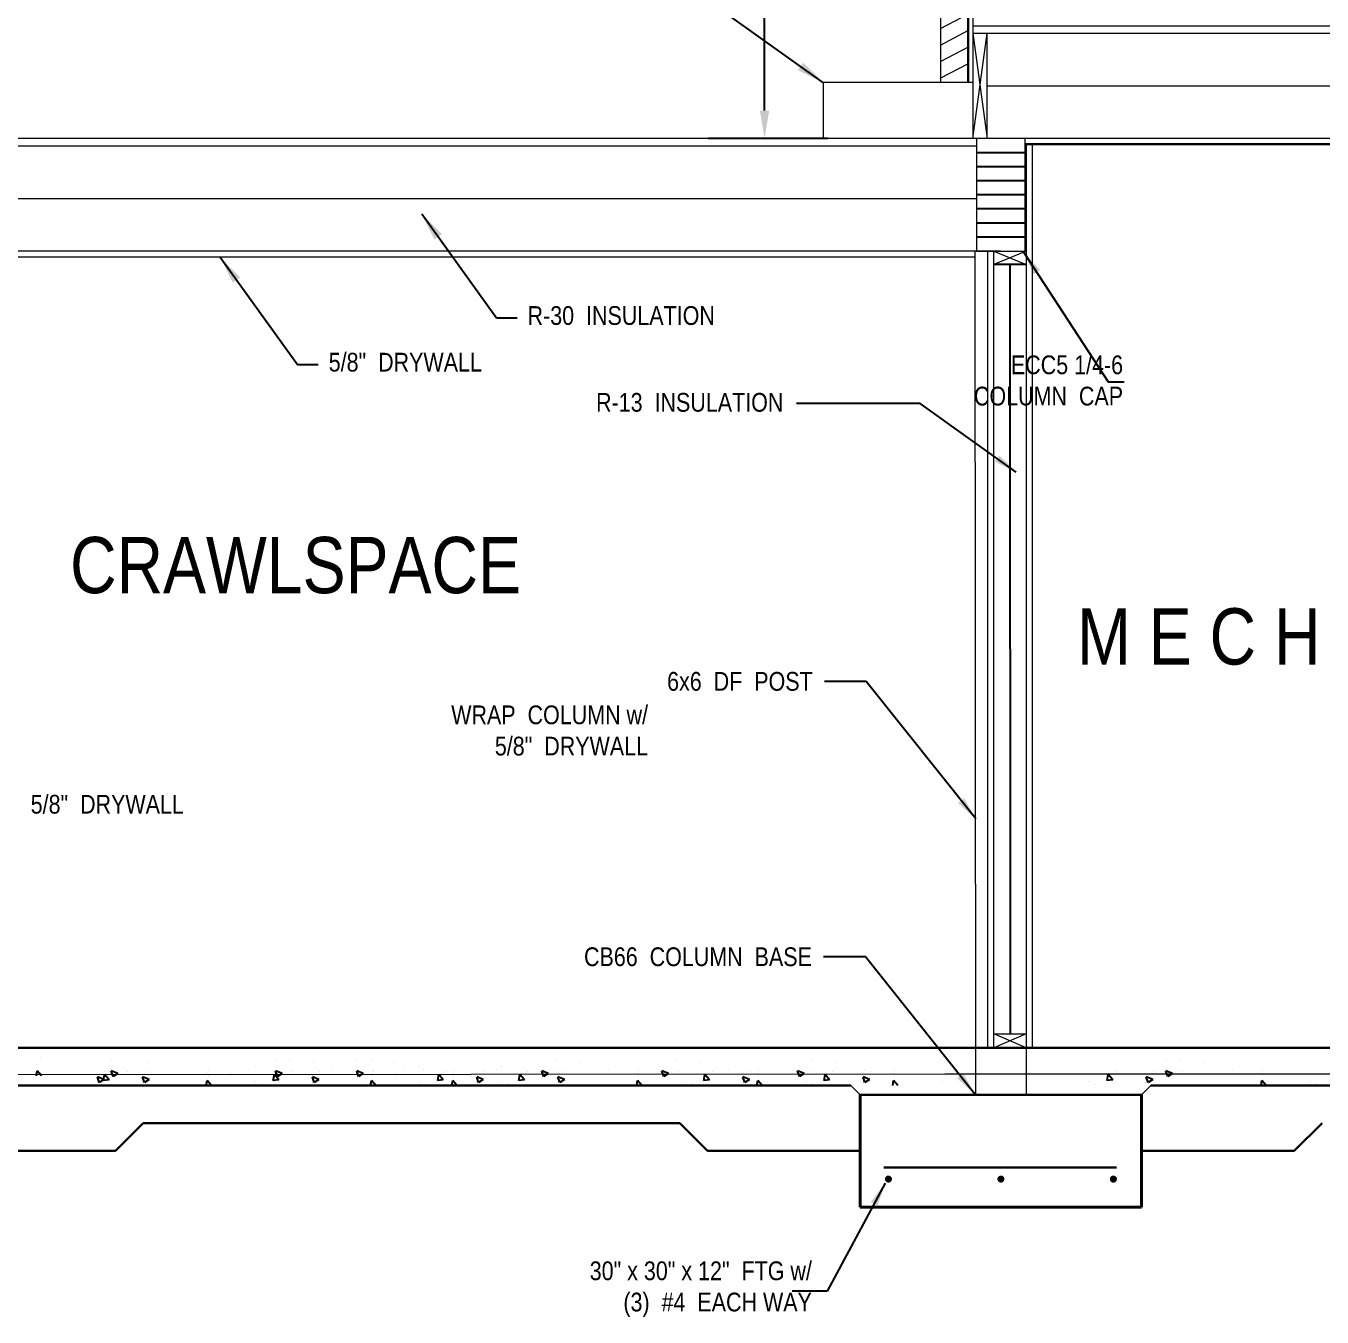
# Model space of a CAD drawing. Extents: x 1662 to 3024, y -14186 to -10515.
# Drawn here: x 2289.6 to 2427.9, y -14153.8 to -14016 of the extents above; entities that cross this region are included whole.
import ezdxf

# ---------------------------------------------------------------- set-up
doc = ezdxf.new("R2010")
doc.units = 0
doc.header["$LTSCALE"] = 50
doc.header["$MEASUREMENT"] = 0
for name, color, linetype in [('CONCRETE', 7, 'CONTINUOUS'), ('FINFRAMING', 4, 'CONTINUOUS'), ('FLOOR_FRAMING', 3, 'CONTINUOUS'), ('INSULATION', 30, 'CONTINUOUS'), ('ROOF_FRAMING', 7, 'CONTINUOUS'), ('TEXT', 250, 'CONTINUOUS'), ('WALL_FRAMING', 2, 'CONTINUOUS')]:
    doc.layers.add(name, color=color, linetype=linetype)
doc.layers.add('FOUNDATION', color=7, linetype='CONTINUOUS', lineweight=40)
doc.layers.add('FOUNDATION TEXT', color=7, linetype='CONTINUOUS', lineweight=9)
doc.styles.add('ARCHENT', font='technical.ttf', dxfattribs={"height": 2})
doc.linetypes.add('BATTING', pattern='A,0.0001,-0.1,[134,ltypeshp.shx,S=0.1,R=0,X=-0.1,Y=0],-0.2,[134,ltypeshp.shx,S=0.1,R=180,X=0.1,Y=0],-0.1', length=0.4001)
doc.dimstyles.new('ARCHENTLTD', dxfattribs={"dimtxt": 2, "dimasz": 3, "dimexe": 6, "dimexo": 3, "dimgap": 2, "dimtad": 0, "dimdec": 3, "dimzin": 1, "dimdsep": 46, "dimlunit": 4, "dimtxsty": 'ARCHENT', "dimcen": 2, "dimadec": 0, "dimazin": 0, "dimtfac": 1, "dimtdec": 3, "dimtofl": 0, "dimtmove": 0, "dimatfit": 3, "dimfxl": 1, "dimfrac": 2, "dimtolj": 1, "dimtzin": 0, "dimarcsym": 0})

# ---------------------------------------------------------------- blocks, each defined once
blk = doc.blocks.new('*D176')
at = {"layer": 'CONCRETE', "color": 0, "lineweight": -2, "ltscale": 0.25}
for p, q in [((2375.16, -13986.07), (2362.39, -13986.07)), ((2368.39, -13989.07), (2368.39, -14001.89)), ((2368.39, -14025.07), (2368.39, -14012.25)), ((2375.16, -14028.07), (2362.39, -14028.07))]:
    blk.add_line(p, q, dxfattribs=at)
at = {"layer": 'CONCRETE', "color": 0, "lineweight": 9, "ltscale": 0.25}
for points in [[(2367.89, -13989.07), (2368.89, -13989.07), (2368.39, -13986.07)], [(2367.89, -14025.07), (2368.89, -14025.07), (2368.39, -14028.07)]]:
    blk.add_solid(points, dxfattribs=at)
at = {"layer": 'CONCRETE', "color": 0, "lineweight": 9, "ltscale": 0.25, "insert": (2368.39, -14007.07), "char_height": 2, "attachment_point": 5, "rotation": 90, "style": 'ARCHENT'}
blk.add_mtext('\\A1;3\'-6"', dxfattribs=at)

msp = doc.modelspace()

# ---------------------------------------------------------------- linework, layer by layer
at = {"layer": 'CONCRETE', "color": 7, "linetype": 'Continuous', "lineweight": 30, "ltscale": 0.125}
for p, q in [((2503.8234, -14028.6953), (2396.1506, -14028.6649)), ((2399.6108, -14125.0481), (2274.5259, -14125.0481)), ((2507.2759, -14125.0481), (2399.6108, -14125.0481))]:
    msp.add_line(p, q, dxfattribs=at)
at = {"layer": 'CONCRETE', "color": 7, "linetype": 'Continuous', "lineweight": 20, "ltscale": 0.125}
for p, q in [((2392.2138, -14125.0481), (2392.2138, -14040.0703)), ((2392.8388, -14123.5481), (2392.8388, -14040.0703)), ((2392.8388, -14125.0481), (2392.8388, -14123.5882)), ((2387.6108, -14127.8642), (2285.2166, -14127.9197)), ((2505.0455, -14127.8642), (2387.6108, -14127.8642))]:
    msp.add_line(p, q, dxfattribs=at)
at = {"layer": 'CONCRETE', "color": 7, "linetype": 'Continuous', "lineweight": 9, "ltscale": 0.125}
for p, q in [((2392.8388, -14040.0703), (2396.3172, -14041.5082)), ((2396.2919, -14040.0703), (2392.8388, -14041.5082))]:
    msp.add_line(p, q, dxfattribs=at)
at = {"layer": 'CONCRETE', "color": 7, "linetype": 'Continuous', "ltscale": 1.5}
msp.add_line((2396.3172, -14041.5082), (2392.8388, -14041.5082), dxfattribs=at)
at = {"layer": 'CONCRETE', "lineweight": 20, "ltscale": 1.5}
for p, q in [((2396.2913, -14125.0481), (2392.8388, -14123.5481)), ((2392.8388, -14123.5481), (2396.2913, -14123.5481)), ((2396.2913, -14123.5481), (2392.8388, -14125.0481))]:
    msp.add_line(p, q, dxfattribs=at)
at = {"layer": 'CONCRETE', "color": 7, "linetype": 'Continuous', "ltscale": 3}
for p, q in [((2290.7472, -14126.7835), (2290.7472, -14126.7835)), ((2290.8989, -14126.4654), (2290.8989, -14126.4654)), ((2291.1559, -14126.0754), (2291.1559, -14126.0754)), ((2298.688, -14126.4392), (2298.688, -14126.4392)), ((2300.2062, -14126.3044), (2300.2062, -14126.3044)), ((2302.7096, -14126.634), (2302.7096, -14126.634)), ((2316.2227, -14126.4392), (2316.2227, -14126.4392)), ((2317.7409, -14126.3044), (2317.7409, -14126.3044)), ((2320.2443, -14126.634), (2320.2443, -14126.634)), ((2324.8848, -14126.4392), (2324.8848, -14126.4392)), ((2326.403, -14126.3044), (2326.403, -14126.3044)), ((2328.9064, -14126.634), (2328.9064, -14126.634)), ((2344.6152, -14126.4392), (2344.6152, -14126.4392)), ((2346.1334, -14126.3044), (2346.1334, -14126.3044)), ((2348.6368, -14126.634), (2348.6368, -14126.634)), ((2357.4479, -14126.4392), (2357.4479, -14126.4392)), ((2358.9661, -14126.3044), (2358.9661, -14126.3044)), ((2361.4695, -14126.634), (2361.4695, -14126.634)), ((2371.9284, -14126.4392), (2371.9284, -14126.4392)), ((2373.4466, -14126.3044), (2373.4466, -14126.3044)), ((2375.95, -14126.634), (2375.95, -14126.634)), ((2411.2287, -14126.4392), (2411.2287, -14126.4392)), ((2412.7469, -14126.3044), (2412.7469, -14126.3044)), ((2415.2503, -14126.634), (2415.2503, -14126.634)), ((2290.6991, -14128.0481), (2290.7976, -14127.5141)), ((2291.2456, -14128.0481), (2290.7975, -14127.5141)), ((2290.8999, -14127.0133), (2290.8999, -14127.0133)), ((2291.1387, -14127.6535), (2291.1387, -14127.6535)), ((2291.8418, -14127.9202), (2291.8418, -14127.9202)), ((2297.9054, -14128.4149), (2297.2052, -14128.1461)), ((2297.4081, -14128.7504), (2297.2054, -14128.1461)), ((2297.4713, -14127.9068), (2297.4713, -14127.9068)), ((2297.8546, -14128.5134), (2297.9702, -14127.8866)), ((2298.4522, -14128.4611), (2297.9701, -14127.8866)), ((2297.9897, -14127.5353), (2297.9897, -14127.5353)), ((2299.3846, -14127.7729), (2298.6845, -14127.5041)), ((2298.8873, -14128.1085), (2298.6846, -14127.5042)), ((2298.7626, -14127.5769), (2298.7626, -14127.5769)), ((2299.3846, -14127.7729), (2298.8872, -14128.1084)), ((2299.2885, -14127.3514), (2299.2885, -14127.3514)), ((2300.4263, -14127.5302), (2300.4263, -14127.5302)), ((2302.7177, -14128.4149), (2302.0176, -14128.1461)), ((2302.2204, -14128.7504), (2302.0177, -14128.1461)), ((2302.2837, -14127.9068), (2302.2837, -14127.9068)), ((2302.802, -14127.5353), (2302.802, -14127.5353)), ((2303.7391, -14127.0794), (2303.7391, -14127.0794)), ((2304.1008, -14127.3514), (2304.1008, -14127.3514)), ((2305.7645, -14127.3047), (2305.7645, -14127.3047)), ((2308.8734, -14127.7835), (2308.8734, -14127.7835)), ((2309.0251, -14127.4654), (2309.0251, -14127.4654)), ((2309.0261, -14128.0133), (2309.0261, -14128.0133)), ((2311.5506, -14127.8025), (2311.5506, -14127.8025)), ((2314.0944, -14127.0754), (2314.0944, -14127.0754)), ((2315.9808, -14128.5134), (2316.0964, -14127.8866)), ((2316.5784, -14128.4611), (2316.0963, -14127.8866)), ((2316.9193, -14127.7729), (2316.2192, -14127.5041)), ((2316.422, -14128.1085), (2316.2193, -14127.5042)), ((2316.9193, -14127.7729), (2316.4219, -14128.1084)), ((2316.8888, -14127.5769), (2316.8888, -14127.5769)), ((2317.961, -14127.5302), (2317.961, -14127.5302)), ((2320.844, -14128.4149), (2320.1438, -14128.1461)), ((2320.3467, -14128.7504), (2320.1439, -14128.1461)), ((2320.4099, -14127.9068), (2320.4099, -14127.9068)), ((2320.9283, -14127.5353), (2320.9283, -14127.5353)), ((2321.2738, -14127.0794), (2321.2738, -14127.0794)), ((2322.227, -14127.3514), (2322.227, -14127.3514)), ((2323.2992, -14127.3047), (2323.2992, -14127.3047)), ((2325.5815, -14127.7729), (2324.8813, -14127.5041)), ((2325.0842, -14128.1085), (2324.8814, -14127.5042)), ((2325.5815, -14127.7729), (2325.0841, -14128.1084)), ((2326.4081, -14127.7835), (2326.4081, -14127.7835)), ((2326.5598, -14127.4654), (2326.5598, -14127.4654)), ((2326.5608, -14128.0133), (2326.5608, -14128.0133)), ((2326.6231, -14127.5302), (2326.6231, -14127.5302)), ((2329.0853, -14127.8025), (2329.0853, -14127.8025)), ((2329.9359, -14127.0794), (2329.9359, -14127.0794)), ((2331.6291, -14127.0754), (2331.6291, -14127.0754)), ((2331.9614, -14127.3047), (2331.9614, -14127.3047)), ((2333.5155, -14128.5134), (2333.6311, -14127.8866)), ((2334.1131, -14128.4611), (2333.631, -14127.8866)), ((2334.4235, -14127.5769), (2334.4235, -14127.5769)), ((2335.0703, -14127.7835), (2335.0703, -14127.7835)), ((2335.2219, -14127.4654), (2335.2219, -14127.4654)), ((2335.223, -14128.0133), (2335.223, -14128.0133)), ((2338.3787, -14128.4149), (2337.6785, -14128.1461)), ((2337.8814, -14128.7504), (2337.6786, -14128.1461)), ((2337.7474, -14127.8025), (2337.7474, -14127.8025)), ((2337.9446, -14127.9068), (2337.9446, -14127.9068)), ((2338.463, -14127.5353), (2338.463, -14127.5353)), ((2339.7617, -14127.3514), (2339.7617, -14127.3514)), ((2340.2912, -14127.0754), (2340.2912, -14127.0754)), ((2342.1776, -14128.5134), (2342.2933, -14127.8866)), ((2342.7752, -14128.4611), (2342.2932, -14127.8866)), ((2343.0856, -14127.5769), (2343.0856, -14127.5769)), ((2345.3118, -14127.7729), (2344.6116, -14127.5041)), ((2344.8145, -14128.1085), (2344.6117, -14127.5042)), ((2345.3118, -14127.7729), (2344.8144, -14128.1084)), ((2347.0408, -14128.4149), (2346.3406, -14128.1461)), ((2346.5435, -14128.7504), (2346.3407, -14128.1461)), ((2346.3535, -14127.5302), (2346.3535, -14127.5302)), ((2346.6067, -14127.9068), (2346.6067, -14127.9068)), ((2347.1251, -14127.5353), (2347.1251, -14127.5353)), ((2348.4239, -14127.3514), (2348.4239, -14127.3514)), ((2349.6662, -14127.0794), (2349.6662, -14127.0794)), ((2351.6917, -14127.3047), (2351.6917, -14127.3047)), ((2354.8006, -14127.7835), (2354.8006, -14127.7835)), ((2354.9523, -14127.4654), (2354.9523, -14127.4654)), ((2354.9533, -14128.0133), (2354.9533, -14128.0133)), ((2358.1446, -14127.7729), (2357.4444, -14127.5041)), ((2357.6473, -14128.1085), (2357.4445, -14127.5042)), ((2357.4777, -14127.8025), (2357.4777, -14127.8025)), ((2358.1446, -14127.7729), (2357.6472, -14128.1084)), ((2359.1862, -14127.5302), (2359.1862, -14127.5302)), ((2360.0216, -14127.0754), (2360.0216, -14127.0754)), ((2361.908, -14128.5134), (2362.0236, -14127.8866)), ((2362.5056, -14128.4611), (2362.0235, -14127.8866)), ((2362.499, -14127.0794), (2362.499, -14127.0794)), ((2362.816, -14127.5769), (2362.816, -14127.5769)), ((2364.5245, -14127.3047), (2364.5245, -14127.3047)), ((2366.7711, -14128.4149), (2366.071, -14128.1461)), ((2366.2738, -14128.7504), (2366.0711, -14128.1461)), ((2366.3371, -14127.9068), (2366.3371, -14127.9068)), ((2366.8554, -14127.5353), (2366.8554, -14127.5353)), ((2367.6334, -14127.7835), (2367.6334, -14127.7835)), ((2367.785, -14127.4654), (2367.785, -14127.4654)), ((2367.7861, -14128.0133), (2367.7861, -14128.0133)), ((2368.1542, -14127.3514), (2368.1542, -14127.3514)), ((2370.3105, -14127.8025), (2370.3105, -14127.8025)), ((2372.6251, -14127.7729), (2371.9249, -14127.5041)), ((2372.1278, -14128.1085), (2371.925, -14127.5042)), ((2372.6251, -14127.7729), (2372.1276, -14128.1084)), ((2372.8543, -14127.0754), (2372.8543, -14127.0754)), ((2373.6667, -14127.5302), (2373.6667, -14127.5302)), ((2374.7407, -14128.5134), (2374.8564, -14127.8866)), ((2375.3383, -14128.4611), (2374.8563, -14127.8866)), ((2375.6487, -14127.5769), (2375.6487, -14127.5769)), ((2376.9795, -14127.0794), (2376.9795, -14127.0794)), ((2379.6039, -14128.4149), (2378.9037, -14128.1461)), ((2379.1066, -14128.7504), (2378.9038, -14128.1461)), ((2379.0049, -14127.3047), (2379.0049, -14127.3047)), ((2379.1698, -14127.9068), (2379.1698, -14127.9068)), ((2379.6882, -14127.5353), (2379.6882, -14127.5353)), ((2380.987, -14127.3514), (2380.987, -14127.3514)), ((2382.1138, -14127.7835), (2382.1138, -14127.7835)), ((2382.2655, -14127.4654), (2382.2655, -14127.4654)), ((2382.2665, -14128.0133), (2382.2665, -14128.0133)), ((2384.791, -14127.8025), (2384.791, -14127.8025)), ((2387.3348, -14127.0754), (2387.3348, -14127.0754)), ((2400.5111, -14127.8025), (2400.5111, -14127.8025)), ((2403.0549, -14127.0754), (2403.0549, -14127.0754)), ((2404.9413, -14128.5134), (2405.057, -14127.8866)), ((2405.539, -14128.4611), (2405.0569, -14127.8866)), ((2405.8493, -14127.5769), (2405.8493, -14127.5769)), ((2409.8045, -14128.4149), (2409.1043, -14128.1461)), ((2409.3072, -14128.7504), (2409.1044, -14128.1461)), ((2409.3704, -14127.9068), (2409.3704, -14127.9068)), ((2409.8888, -14127.5353), (2409.8888, -14127.5353)), ((2411.1876, -14127.3514), (2411.1876, -14127.3514)), ((2411.9254, -14127.7729), (2411.2252, -14127.5041)), ((2411.4281, -14128.1085), (2411.2253, -14127.5042)), ((2411.9254, -14127.7729), (2411.4279, -14128.1084)), ((2412.967, -14127.5302), (2412.967, -14127.5302)), ((2416.2798, -14127.0794), (2416.2798, -14127.0794)), ((2418.3052, -14127.3047), (2418.3052, -14127.3047)), ((2421.4141, -14127.7835), (2421.4141, -14127.7835)), ((2421.5658, -14127.4654), (2421.5658, -14127.4654)), ((2421.5668, -14128.0133), (2421.5668, -14128.0133)), ((2424.0913, -14127.8025), (2424.0913, -14127.8025)), ((2426.6351, -14127.0754), (2426.6351, -14127.0754)), ((2297.18, -14128.6946), (2297.18, -14128.6946)), ((2297.9054, -14128.4149), (2297.408, -14128.7504)), ((2298.4522, -14128.4611), (2297.8545, -14128.5134)), ((2301.9923, -14128.6946), (2301.9923, -14128.6946)), ((2302.7177, -14128.4149), (2302.2203, -14128.7504)), ((2308.8253, -14129.0481), (2308.9238, -14128.5141)), ((2309.3718, -14129.0481), (2308.9237, -14128.5141)), ((2314.0772, -14128.6535), (2314.0772, -14128.6535)), ((2314.7803, -14128.9202), (2314.7803, -14128.9202)), ((2316.5784, -14128.4611), (2315.9807, -14128.5134)), ((2320.1185, -14128.6946), (2320.1185, -14128.6946)), ((2320.844, -14128.4149), (2320.3465, -14128.7504)), ((2326.36, -14129.0481), (2326.4585, -14128.5141)), ((2326.9065, -14129.0481), (2326.4584, -14128.5141)), ((2331.6119, -14128.6535), (2331.6119, -14128.6535)), ((2332.315, -14128.9202), (2332.315, -14128.9202)), ((2334.1131, -14128.4611), (2333.5154, -14128.5134)), ((2335.0222, -14129.0481), (2335.1207, -14128.5141)), ((2335.5687, -14129.0481), (2335.1206, -14128.5141)), ((2337.6532, -14128.6946), (2337.6532, -14128.6946)), ((2338.3787, -14128.4149), (2337.8812, -14128.7504)), ((2340.274, -14128.6535), (2340.274, -14128.6535)), ((2340.9772, -14128.9202), (2340.9772, -14128.9202)), ((2342.7752, -14128.4611), (2342.1775, -14128.5134)), ((2346.3154, -14128.6946), (2346.3154, -14128.6946)), ((2347.0408, -14128.4149), (2346.5434, -14128.7504)), ((2354.7525, -14129.0481), (2354.851, -14128.5141)), ((2355.299, -14129.0481), (2354.8509, -14128.5141)), ((2360.0044, -14128.6535), (2360.0044, -14128.6535)), ((2360.7075, -14128.9202), (2360.7075, -14128.9202)), ((2362.5056, -14128.4611), (2361.9079, -14128.5134)), ((2366.0457, -14128.6946), (2366.0457, -14128.6946)), ((2366.7711, -14128.4149), (2366.2737, -14128.7504)), ((2367.5853, -14129.0481), (2367.6838, -14128.5141)), ((2368.1318, -14129.0481), (2367.6836, -14128.5141)), ((2372.8371, -14128.6535), (2372.8371, -14128.6535)), ((2373.5403, -14128.9202), (2373.5403, -14128.9202)), ((2375.3383, -14128.4611), (2374.7406, -14128.5134)), ((2378.8785, -14128.6946), (2378.8785, -14128.6946)), ((2379.6039, -14128.4149), (2379.1065, -14128.7504)), ((2382.0657, -14129.0481), (2382.1642, -14128.5141)), ((2382.6123, -14129.0481), (2382.1641, -14128.5141)), ((2387.3176, -14128.6535), (2387.3176, -14128.6535)), ((2403.0377, -14128.6535), (2403.0377, -14128.6535)), ((2403.7409, -14128.9202), (2403.7409, -14128.9202)), ((2405.539, -14128.4611), (2404.9412, -14128.5134)), ((2409.0791, -14128.6946), (2409.0791, -14128.6946)), ((2409.8045, -14128.4149), (2409.3071, -14128.7504)), ((2421.366, -14129.0481), (2421.4645, -14128.5141)), ((2421.9126, -14129.0481), (2421.4644, -14128.5141)), ((2426.6179, -14128.6535), (2426.6179, -14128.6535)), ((2427.321, -14128.9202), (2427.321, -14128.9202))]:
    msp.add_line(p, q, dxfattribs=at)
at = {"layer": 'CONCRETE', "color": 7, "linetype": 'Continuous', "lineweight": 30}
for p, q in [((2377.6108, -14129.0496), (2284.4812, -14129.0481)), ((2497.9328, -14129.0516), (2409.6108, -14129.0502)), ((2408.6108, -14130.0481), (2378.6108, -14130.0476)), ((2359.3492, -14133.0902), (2302.0862, -14133.0952))]:
    msp.add_line(p, q, dxfattribs=at)
at = {"layer": 'CONCRETE', "lineweight": 30, "ltscale": 1.5}
for p, q in [((2299.1333, -14136.0481), (2302.0862, -14133.0952)), ((2362.3071, -14136.0481), (2359.3492, -14133.0902)), ((2424.9144, -14136.0481), (2427.8783, -14133.0842)), ((2299.1333, -14136.0481), (2283.9788, -14136.0481)), ((2362.3071, -14136.0481), (2378.6108, -14136.0481)), ((2424.9144, -14136.0481), (2408.6108, -14136.0481))]:
    msp.add_line(p, q, dxfattribs=at)
at = {"layer": 'CONCRETE', "color": 7, "linetype": 'Continuous', "ltscale": 1.5, "const_width": 0.375}
for points in [[(2381.4233, -14139.0481, 1), (2381.7983, -14139.0481, 1)], [(2393.7983, -14139.0481, -1), (2393.4233, -14139.0481, -1)], [(2405.7983, -14139.0481, -1), (2405.4233, -14139.0481, -1)]]:
    msp.add_lwpolyline(points, format="xyb", close=True, dxfattribs=at)
at = {"layer": 'FINFRAMING', "color": 7, "linetype": 'Continuous', "lineweight": 30, "ltscale": 0.125}
msp.add_line((2390.1328, -14022.0703), (2390.1151, -13955.6857), dxfattribs=at)
at = {"layer": 'FINFRAMING', "color": 7, "linetype": 'Continuous', "lineweight": 9, "ltscale": 0.25}
msp.add_line((2390.6321, -14016.0443), (2515.2756, -14016.0684), dxfattribs=at)
at = {"layer": 'FLOOR_FRAMING', "color": 1, "lineweight": 9, "ltscale": 0.25}
for p, q in [((2390.1289, -14014.7846), (2387.1353, -14016.3516)), ((2390.13, -14016.55), (2387.1365, -14018.1171)), ((2390.1289, -14018.3161), (2387.1353, -14019.8831)), ((2390.1002, -14020.0965), (2387.1066, -14021.6636))]:
    msp.add_line(p, q, dxfattribs=at)
at = {"layer": 'FLOOR_FRAMING', "color": 7, "lineweight": 9, "ltscale": 0.25}
for p, q in [((2390.6319, -14016.8183), (2392.1319, -14028.0702)), ((2390.6319, -14028.0702), (2392.1319, -14016.8183)), ((2392.1319, -14028.0702), (2392.1319, -14016.8183)), ((2396.1506, -14028.0703), (2390.9906, -14028.0703)), ((2390.9906, -14028.0703), (2390.9906, -14040.0703)), ((2392.4906, -14028.0703), (2390.9906, -14028.0703)), ((2396.3206, -14028.665), (2396.3206, -14130.0479)), ((2396.9456, -14028.6652), (2396.9456, -14125.0481)), ((2390.9906, -14040.0703), (2274.5163, -14040.0703)), ((2390.8212, -14040.6953), (2278.026, -14040.6953)), ((2393.5706, -14040.0703), (2390.8206, -14040.0703)), ((2390.8206, -14040.0703), (2390.9057, -14130.0478)), ((2390.9906, -14040.0703), (2396.1506, -14040.0703)), ((2393.5706, -14040.0703), (2396.3206, -14040.0703)), ((2378.6108, -14130.0481), (2377.6108, -14129.0497)), ((2408.6108, -14130.0481), (2409.6108, -14129.0501))]:
    msp.add_line(p, q, dxfattribs=at)
at = {"layer": 'FLOOR_FRAMING', "color": 7, "lineweight": 20, "ltscale": 0.25}
for p, q in [((2390.6319, -14016.8183), (2515.2762, -14016.8203)), ((2390.6294, -14022.0703), (2374.6294, -14022.0703)), ((2374.6294, -14022.0703), (2374.6294, -14028.0703)), ((2274.526, -14028.8184), (2390.9906, -14028.8203))]:
    msp.add_line(p, q, dxfattribs=at)
at = {"layer": 'FLOOR_FRAMING', "color": 7, "linetype": 'Continuous', "lineweight": 20}
msp.add_line((2515.276, -14028.0703), (2048.6599, -14028.0703), dxfattribs=at)
at = {"layer": 'FLOOR_FRAMING', "color": 7, "linetype": 'Continuous', "lineweight": 20, "ltscale": 1.5}
msp.add_line((2396.1506, -14028.0703), (2396.1506, -14040.0703), dxfattribs=at)
at = {"layer": 'FLOOR_FRAMING', "color": 7, "linetype": 'Continuous'}
for p, q in [((2396.1496, -14029.5703), (2391.0246, -14029.5703)), ((2396.1496, -14031.0703), (2391.0246, -14031.0703)), ((2396.1496, -14032.5703), (2391.0246, -14032.5703)), ((2396.1496, -14034.0703), (2391.0246, -14034.0703)), ((2396.1496, -14035.5703), (2391.0246, -14035.5703)), ((2396.1496, -14037.0703), (2391.0246, -14037.0703)), ((2396.1496, -14038.5703), (2391.0246, -14038.5703))]:
    msp.add_line(p, q, dxfattribs=at)
at = {"layer": 'FLOOR_FRAMING', "color": 7, "lineweight": 30, "ltscale": 0.25}
msp.add_line((2381.1322, -14137.7977), (2405.9612, -14137.7977), dxfattribs=at)
at = {"layer": 'FOUNDATION', "ltscale": 1.5}
for p, q in [((2378.6108, -14130.0481), (2378.6108, -14142.0481)), ((2408.6108, -14130.0481), (2408.6108, -14142.0481)), ((2408.6108, -14142.0481), (2378.6108, -14142.0481))]:
    msp.add_line(p, q, dxfattribs=at)
at = {"layer": 'INSULATION', "linetype": 'BATTING', "lineweight": 9, "ltscale": 0.25}
for p, q in [((2392.1319, -14022.4444), (2513.7912, -14022.4184)), ((2276.0163, -14034.4453), (2390.9906, -14034.4464))]:
    msp.add_line(p, q, dxfattribs=at)
at = {"layer": 'INSULATION', "linetype": 'BATTING', "ltscale": 0.07}
msp.add_line((2394.578, -14041.5082), (2394.6052, -14123.5353), dxfattribs=at)
at = {"layer": 'ROOF_FRAMING', "color": 7, "linetype": 'Continuous', "lineweight": 20, "ltscale": 1.5}
msp.add_line((2387.1641, -13899.2366), (2387.1641, -14022.0703), dxfattribs=at)
at = {"layer": 'ROOF_FRAMING', "linetype": 'Continuous', "lineweight": 9, "ltscale": 0.5}
msp.add_line((2390.6506, -13934.0443), (2390.6294, -14028.0703), dxfattribs=at)

# ---------------------------------------------------------------- texts
at = {"layer": 'CONCRETE', "color": 7, "linetype": 'Continuous', "lineweight": 9, "ltscale": 0.125, "char_height": 2, "attachment_point": 3, "style": 'ARCHENT'}
for s, insert in [('ECC5 1/4-6\\PCOLUMN  CAP', (2406.6437, -14051.195)), ('WRAP  COLUMN w/\\P5/8"  DRYWALL', (2355.9601, -14088.5291))]:
    msp.add_mtext(s, dxfattribs=dict(at, insert=insert))
at = {"layer": 'CONCRETE', "color": 7, "linetype": 'Continuous', "lineweight": 9, "ltscale": 0.15, "insert": (2370.4002, -14055.1956), "char_height": 2, "attachment_point": 3, "style": 'ARCHENT'}
msp.add_mtext('R-13  INSULATION  ', dxfattribs=at)
at = {"layer": 'CONCRETE', "color": 7, "linetype": 'Continuous', "lineweight": 9, "ltscale": 0.125, "insert": (2294.2957, -14070.553), "char_height": 6, "width": 36.0625, "attachment_point": 1, "style": 'ARCHENT'}
msp.add_mtext('CRAWLSPACE', dxfattribs=at)
at = {"layer": 'FOUNDATION TEXT', "color": 7, "linetype": 'Continuous', "lineweight": 9, "ltscale": 0.05, "char_height": 2, "attachment_point": 3, "style": 'ARCHENT'}
for s, insert in [('6x6  DF  POST', (2373.5296, -14084.9551)), ('CB66  COLUMN  BASE', (2373.444, -14114.329)), ('30" x 30" x 12"  FTG w/\\P(3)  #4  EACH WAY', (2373.444, -14147.8282))]:
    msp.add_mtext(s, dxfattribs=dict(at, insert=insert))
at = {"layer": 'TEXT', "color": 7, "linetype": 'Continuous', "lineweight": 9, "ltscale": 0.125, "char_height": 2, "attachment_point": 1, "style": 'ARCHENT'}
for s, insert in [('R-30  INSULATION', (2343.1095, -14045.9371)), ('5/8"  DRYWALL', (2321.8897, -14050.9124)), ('5/8"  DRYWALL', (2290.0924, -14098.0628))]:
    msp.add_mtext(s, dxfattribs=dict(at, insert=insert))
at = {"layer": 'WALL_FRAMING', "color": 7, "linetype": 'Continuous', "lineweight": 9, "ltscale": 0.125, "insert": (2401.744, -14078.1623), "char_height": 6, "attachment_point": 1, "style": 'ARCHENT'}
msp.add_mtext('M E C H A N I C A L    R O O M', dxfattribs=at)

# ---------------------------------------------------------------- dimensions: what is measured, and where the dimension line sits
at = {"layer": 'CONCRETE', "color": 3, "lineweight": 9, "ltscale": 0.25}
dim = msp.add_linear_dim(base=(2368.3857, -14028.0703), p1=(2378.1641, -13986.0703, -0.2252), p2=(2378.1641, -14028.0703), angle=90, dimstyle='ARCHENTLTD', dxfattribs=at)
dim.commit()
dim.dimension.update_dxf_attribs({"geometry": '*D176', "text_midpoint": (2368.3857, -14007.0703)})

# ---------------------------------------------------------------- leaders
at = {"layer": 'CONCRETE', "color": 7, "linetype": 'Continuous', "lineweight": 9, "ltscale": 0.15}
for points, override in [([(2374.683, -14022.1085), (2364.4143, -14014.797), (2351.2248, -14014.797)], {"dimasz": 3, "dimgap": 2, "dimtad": 0}), ([(2395.2486, -14063.6456), (2384.98, -14056.3341), (2371.7904, -14056.3341)], {"dimasz": 2.5, "dimgap": 2, "dimtad": 0})]:
    msp.add_leader(points, dimstyle='ARCHENTLTD', override=override, dxfattribs=at)
at = {"layer": 'CONCRETE', "color": 7, "lineweight": 9, "ltscale": 0.25}
msp.add_leader([(2396.064, -14040.205), (2405.0588, -14054.0062), (2406.7482, -14054.0263)], dimstyle='ARCHENTLTD', override={"dimasz": 2.5, "dimgap": 2, "dimtad": 0}, dxfattribs=at)
at = {"layer": 'FOUNDATION TEXT', "color": 7, "linetype": 'Continuous', "lineweight": 9, "ltscale": 0.05}
for points in [[(2390.9272, -14100.6312), (2379.2417, -14085.9746), (2374.7766, -14085.9748)], [(2390.8416, -14130.0051), (2379.1561, -14115.3486), (2374.691, -14115.3487)], [(2381.2675, -14139.4843), (2375.0907, -14150.9878), (2371.3475, -14150.9878)]]:
    msp.add_leader(points, dimstyle='ARCHENTLTD', override={"dimasz": 2.5, "dimgap": 2, "dimtad": 0}, dxfattribs=at)
at = {"layer": 'TEXT', "color": 7, "linetype": 'Continuous', "lineweight": 9, "ltscale": 0.125}
for points in [[(2331.8157, -14036.102), (2339.7802, -14047.1962), (2342.0006, -14047.1962)], [(2310.3009, -14040.7147), (2318.5604, -14052.1715), (2320.7808, -14052.1715)]]:
    msp.add_leader(points, dimstyle='ARCHENTLTD', override={"dimgap": 2, "dimtad": 0}, dxfattribs=at)

doc.saveas('drawing.dxf')
